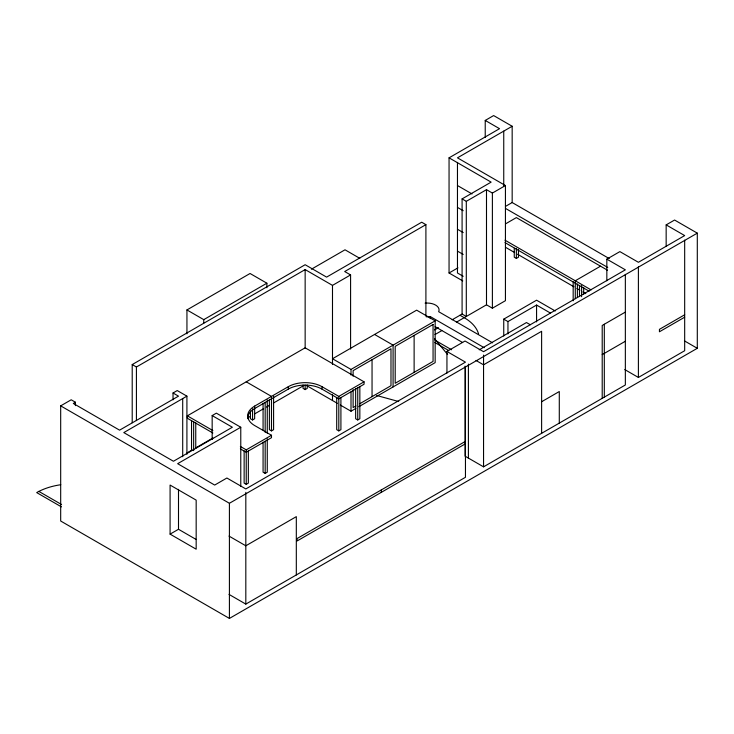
<?xml version="1.0" encoding="UTF-8"?>
<svg xmlns="http://www.w3.org/2000/svg" width="734" height="734" viewBox="0 0 734 734"><rect width="100%" height="100%" fill="white"/><g stroke="black" fill="none" stroke-linecap="round" stroke-linejoin="round"><path stroke-width="1.1" d="M485.229 137.533L485.229 120.431L493.643 115.568L512.167 126.257L512.167 202.538L609.22 258.57M462.75 280.902L449.052 272.993L449.052 157.838L499.542 128.689L485.229 120.431M186.941 333.842L186.941 309.932L250.055 273.488L266.882 283.205L266.882 287.765M512.167 126.257L457.466 157.838L505.432 185.537L505.432 300.683L492.386 308.216L486.495 304.812L456.41 322.189M186.941 309.932L203.768 319.648L266.882 283.205M666.16 246.523L666.16 224.888L674.583 220.035L697.3 233.146L697.3 348.301L229.412 618.432L60.683 521.021L60.683 405.865L71.207 399.791L75.409 402.223L75.409 405.645M132.212 422.72L132.212 364.569L305.151 264.726L326.602 277.122L421.701 222.218L425.904 224.65L425.904 315.849M75.409 402.223L73.308 403.443L119.587 430.161L178.5 396.149L173.031 392.993L173.031 399.837M132.212 364.569L136.423 367L305.151 269.589L332.493 285.379L350.586 274.929L350.586 349.035M311.399 269.204L345.008 249.799L359.779 258.322M452.162 319.776L462.09 314.042L462.09 198.896L491.129 182.133L449.052 157.838M425.904 224.65L344.696 271.534L350.586 274.929M462.09 198.896L466.301 201.327L486.495 189.666L492.386 193.07L505.432 185.537M173.031 392.993L177.233 390.561L186.913 396.149L186.913 454.3M505.616 206.318L512.167 202.538M186.913 396.149L123.798 432.592L173.444 461.255L232.357 427.243L212.163 415.582L212.163 439.528M505.689 223.769L516.369 217.603L607.458 270.185M212.86 432.996L187.335 418.261L187.335 415.829L305.151 347.815L364.055 381.818L364.055 384.249L338.805 398.828L321.978 389.112A23.8 13.744 0 0 0 288.315 389.112L254.652 408.544A23.8 13.744 0 0 0 247.688 418.261M449.052 272.993L457.961 267.846M212.163 415.582L216.365 413.159L240.77 427.243L240.77 486.532M240.348 448.869L246.239 452.272L271.488 437.693L271.488 435.262L254.652 425.546A23.8 13.744 0 0 1 254.652 406.113L288.315 386.68A23.8 13.744 0 0 1 321.978 386.68L338.805 396.397L364.055 381.818M514.268 248.257L514.268 257.203L516.369 258.414L518.479 257.203L518.479 249.376M187.042 452.924L192.005 450.061M195.969 447.768L212.842 438.024M247.578 417.967L250.56 416.251M254.533 413.958L263.46 408.801M266.442 407.086L269.415 405.361M273.387 403.076L303.16 385.882M250.45 410.957L250.45 418.747L252.551 419.958L254.652 418.747L254.652 406.113M303.041 385.038L303.041 388.378L305.151 389.598L307.252 388.378L307.252 385.038M240.77 427.243L177.656 463.686L214.686 485.064L226.889 478.017L245.817 488.945L465.457 362.146L446.942 351.458L446.942 373.111M435.161 320.85L416.646 310.161L332.493 358.743L351.008 369.431L435.161 320.85L435.161 362.633L358.843 406.691M434.565 329.942L438.473 327.685M434.987 334.557L441.804 330.621M269.387 399.635L269.387 429.674L271.488 430.895L273.589 429.674L273.589 396.296M240.348 446.437L246.239 449.841L271.488 435.262M446.942 351.458L465.035 341.007L483.55 351.696L625.35 269.828L606.834 259.139L606.834 280.801M606.834 259.139L619.881 251.615L638.396 262.295L684.675 235.577L666.16 224.888M503.744 335.998L503.744 319.143L536.572 300.197L555.262 310.996M355.953 405.93L353.118 407.572L353.118 389.671M359.743 403.746L390.983 385.708L390.983 348.778L353.118 370.642L353.118 376.239M600.522 266.185L575.282 280.764L575.282 298.646M340.292 405.03L351.008 411.214L355.907 408.388M503.744 319.143L507.956 321.575L536.572 305.06L550.463 313.079M244.138 450.85L244.138 483.119L246.239 484.339L248.349 483.119L248.349 450.85M263.075 442.143L263.075 472.191L265.176 473.402L267.277 472.191L267.277 438.804M336.704 397.406L336.704 429.674L338.805 430.895L340.915 429.674L340.915 397.406M355.641 388.699L355.641 418.747L357.742 419.958L359.844 418.747L359.844 386.479M479.229 349.815L526.471 322.547L530.26 324.731M170.086 534.132L196.171 549.197L196.171 500.12L170.086 485.064L170.086 534.132L178.5 529.278L195.886 539.316M60.683 405.865L229.412 503.285L697.3 233.146M625.35 312.097L602.21 325.465L602.21 398.342M602.21 354.614L625.35 341.255M465.457 441.336L297.151 538.508L297.151 540.94L465.457 443.767M684.675 314.776L659.435 329.346L659.435 331.777L684.675 317.198M541.619 401.737L559.29 391.534L559.29 423.114M228.99 594.384L245.817 604.1L465.457 477.293L465.457 366.706M465.035 366.092L465.035 456.153L483.55 466.842L625.35 384.983L625.35 274.388M624.753 369.569L638.396 377.45L684.675 350.724L684.675 240.128M376.661 395.479L398.709 401.544M505.726 208.539L607.734 267.433M457.466 185.537L472.026 193.941M457.466 207.401L463.2 210.713M684.427 340.87L697.3 348.301M504.983 240.183L591.118 289.912M504.983 242.605L589.136 291.196M505.726 247.413L514.626 252.551M517.553 254.239L573.942 286.792M576.915 288.508L579.878 290.224M582.842 291.93L585.805 293.646M457.466 229.265L463.2 232.577M457.466 251.129L463.2 254.441M463.2 276.305L457.466 272.993L457.466 162.398M462.09 314.042L466.301 316.473L466.301 201.327M459.989 315.262L464.2 317.684A51.178 29.544 0 0 1 478.568 334.016M492.606 342.833L438.666 311.693A11.9 6.872 0 0 0 425.096 303.151M426.115 316.758A11.9 6.872 0 0 0 430.252 316.556L484.192 347.696M435.152 326.667L462.613 342.521M475.981 360.44L483.55 364.816L541.619 331.291L541.619 433.317M434.996 340.181L451.594 349.769M434.858 342.53L448.547 350.439M374.569 334.447L393.085 345.136L393.085 386.919M307.106 385.864L337.365 403.342M246.239 381.818L271.488 396.397L271.488 430.895M187.335 415.829L212.86 430.564M228.99 536.077L245.817 545.793L296.316 516.644L296.316 574.951M61.583 504.533L38.801 491.376L36.7 492.597L61.436 506.873M434.556 338.695L447.621 354.522M638.396 266.864L638.396 377.45M604.311 324.244L604.311 397.122M583.695 287.664L583.695 294.371M581.594 285.526L581.594 296.701M579.484 285.425L579.484 296.6M577.383 284.021L577.383 297.426M573.171 281.783L573.171 300.784M536.572 305.06L536.572 321.905M516.369 248.358L516.369 258.414M507.956 321.575L507.956 333.933M503.744 131.12L503.744 185.766M492.386 193.07L492.386 308.216M486.495 189.666L486.495 304.812M483.55 355.118L483.55 466.842M468.402 364.092L468.402 458.099M430.252 316.556L430.252 318.629M414.123 335.42L414.123 372.349M381.304 489.927L381.304 492.349M372.046 359.715L372.046 396.635M357.742 387.69L357.742 419.958M351.008 369.431L351.008 375.074M351.008 392.02L351.008 411.214M338.805 396.397L338.805 430.895M332.493 285.379L332.493 364.385M332.493 394.828L332.493 400.525M321.978 386.68L321.978 389.112M305.151 269.589L305.151 348.255M305.151 385.139L305.151 389.598M288.315 386.68L288.315 389.112M267.277 399.938L267.277 433.317M265.176 402.269L265.176 432.308M265.176 441.134L265.176 473.402M263.075 403.278L263.075 429.986M252.551 408.829L252.551 419.958M248.349 414.6L248.349 419.05M246.239 449.841L246.239 484.339M245.817 492.367L245.817 604.1M229.412 503.285L229.412 618.432M203.768 319.648L203.768 323.061M195.749 422.711L195.749 448.3M193.648 421.701L193.648 450.63M191.537 420.481L191.537 450.529M182.702 398.58L182.702 456.722M178.5 489.33L178.5 529.278M136.423 367L136.423 420.582M38.865 491.413A51.765 29.892 0 0 1 60.775 484.734M433.06 324.492L395.195 346.356L395.195 383.276L433.06 361.412L433.06 324.492"/></g></svg>
